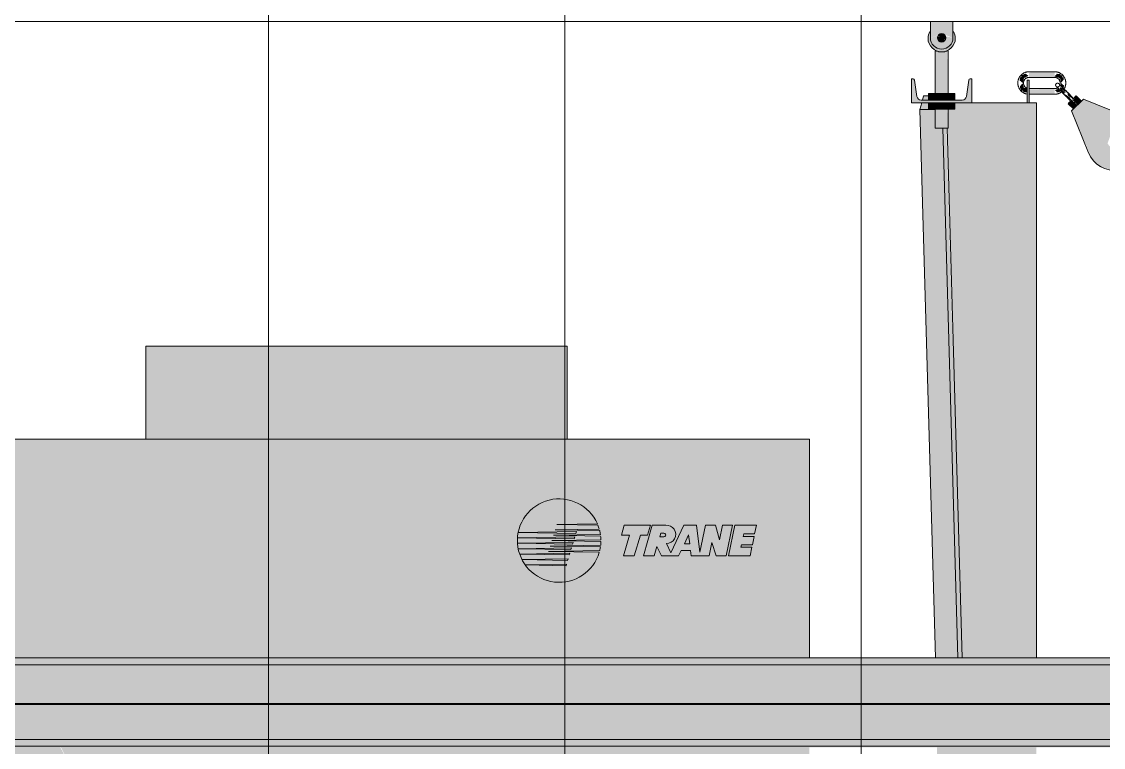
# Model space of a CAD drawing. Header units: inches. Extents: x 20426 to 92531, y -195 to 750.
# Drawn here: x 32772 to 32843.8, y 238.5 to 286.8 of the extents above; entities that cross this region are included whole.
import ezdxf

# ---------------------------------------------------------------- set-up
doc = ezdxf.new("R2010")
doc.units = ezdxf.units.IN
doc.header["$MEASUREMENT"] = 0
for name, color, linetype, lineweight in [('A-WALL-PATT', 111, 'Continuous', 13), ('G-IMPT', 8, 'Continuous', 9), ('M-EQPM', 50, 'Continuous', 9), ('Q-SPCQ', 91, 'Continuous', 9), ('S-BEAM', 12, 'Continuous', 9)]:
    doc.layers.add(name, color=color, linetype=linetype, lineweight=lineweight)

# ---------------------------------------------------------------- blocks, each defined once
blk = doc.blocks.new('Girt_Z - 8_D-V79-Elevation - North')
at = {"layer": 'S-BEAM'}
for points in [[(-22795.73, 244), (-22792.025, 244), (-22792.025, 244.482), (-25971.39, 244.482), (-25971.39, 244), (-22804.37, 244)], [(-24635.992, 241.633), (-24537.137, 241.633), (-24537.137, 243.744), (-23371.643, 243.744), (-23371.643, 241.633), (-23089.637, 241.633), (-23089.637, 243.744), (-22792.025, 243.744), (-22792.025, 244), (-25971.39, 244), (-25971.39, 241.633), (-25695.137, 241.633), (-25695.137, 243.744), (-24819.143, 243.744), (-24819.143, 241.633), (-24670.551, 241.633)]]:
    blk.add_hatch(color=256, dxfattribs=at).paths.add_polyline_path(points, flags=0)
h = blk.add_hatch(color=256, dxfattribs=at)
h.paths.add_polyline_path([(-24765.588, 241.445), (-24537.137, 241.47), (-24537.137, 241.633), (-24819.143, 241.599), (-24819.143, 241.445), (-24774.228, 241.445)], flags=0)
h.paths.add_polyline_path([(-25971.39, 241.445), (-25695.137, 241.47), (-25695.137, 241.633), (-25971.39, 241.633), (-25971.39, 241.47)], flags=0)
h.paths.add_polyline_path([(-23357.313, 241.445), (-23089.637, 241.477), (-23089.637, 241.633), (-23371.643, 241.633), (-23371.643, 241.445)], flags=0)
h = blk.add_hatch(color=256, dxfattribs=at)
h.paths.add_polyline_path([(-25971.39, 241.37), (-25695.137, 241.41), (-25695.137, 241.445), (-25971.39, 241.408)], flags=0)
h.paths.add_polyline_path([(-24819.143, 241.37), (-24537.137, 241.42), (-24537.137, 241.445), (-24819.143, 241.408), (-24819.143, 241.384)], flags=0)
h.paths.add_polyline_path([(-23089.637, 241.37), (-23089.637, 241.445), (-23371.643, 241.401), (-23371.643, 241.37), (-23115.4, 241.37)], flags=0)
h = blk.add_hatch(color=256, dxfattribs=at)
h.paths.add_polyline_path([(-24774.228, 239.051), (-24537.137, 239.051), (-24537.137, 241.37), (-24819.143, 241.37), (-24819.143, 239.051), (-24808.786, 239.051)], flags=0)
h.paths.add_polyline_path([(-25971.39, 239.051), (-25695.137, 239.051), (-25695.137, 241.37), (-25971.39, 241.37)], flags=0)
h.paths.add_polyline_path([(-23322.754, 239.051), (-23089.637, 239.051), (-23089.637, 241.37), (-23371.643, 241.37), (-23371.643, 239.051), (-23357.313, 239.051)], flags=0)
h = blk.add_hatch(color=256, dxfattribs=at)
h.paths.add_polyline_path([(-23089.637, 238.602), (-23089.637, 239.051), (-23371.643, 239.051), (-23371.643, 238.602), (-23115.4, 238.602)], flags=0)
h.paths.add_polyline_path([(-25971.39, 238.602), (-25695.137, 238.602), (-25695.137, 239.051), (-25971.39, 239.051)], flags=0)
h.paths.add_polyline_path([(-24537.137, 238.602), (-24537.137, 239.051), (-24819.143, 239.051), (-24819.143, 238.602), (-24566.874, 238.602)], flags=0)
h = blk.add_hatch(color=256, dxfattribs=at)
h.paths.add_polyline_path([(-24774.228, 238.518), (-24537.137, 238.518), (-24537.137, 238.602), (-24819.143, 238.589), (-24819.143, 238.518), (-24808.786, 238.518)], flags=0)
h.paths.add_polyline_path([(-25949.23, 238.518), (-25695.137, 238.518), (-25695.137, 238.602), (-25971.39, 238.602), (-25971.39, 238.518)], flags=0)
h.paths.add_polyline_path([(-23089.637, 238.518), (-23089.637, 238.602), (-23371.643, 238.602), (-23371.643, 238.518), (-23089.723, 238.518)], flags=0)
for p, q in [((-25971.39, 244.482), (-22792.025, 244.482)), ((-25971.39, 244), (-22792.025, 244)), ((-25971.39, 241.445), (-25695.137, 241.445)), ((-25971.39, 241.37), (-25695.137, 241.37)), ((-25971.39, 239.051), (-25695.137, 239.051)), ((-25971.39, 238.602), (-25695.137, 238.602))]:
    blk.add_line(p, q, dxfattribs=at)
blk = doc.blocks.new('Girt_Z - 8_D-V80-Elevation - North')
at = {"layer": 'S-BEAM'}
blk.add_line((-25971.39, 286.768), (-22792.025, 286.768), dxfattribs=at)
blk = doc.blocks.new('Trane - 20-75 Ton Packaged Ind Rooftop DX Cooling Only and Extended Casing TAG_SXHLF20_ 0210035350 - PL_AS_HF001102-e2b63efd-16e1-40f1-8521-6466c1d8891c_dwg_Trane-SXHLF20-V82-Elevation - North')
at = {"layer": 'G-IMPT'}
blk.add_hatch(color=256, dxfattribs=at).paths.add_polyline_path([(-25847.138, 259), (-25846.9, 259), (-25846.9, 265.2), (-25874.889, 265.2), (-25874.889, 259), (-25847.845, 259)], flags=0)
h = blk.add_hatch(color=256, dxfattribs=at)
h.paths.add_polyline_path([(-25880.112, 222.641), (-25874.383, 222.641), (-25882.654, 238.518), (-25890.946, 238.518), (-25890.894, 222.641), (-25880.709, 222.641)], flags=0)
h.paths.add_polyline_path([(-25845.554, 222.641), (-25830.802, 222.641), (-25830.802, 238.518), (-25880.54, 238.518), (-25872.269, 222.641), (-25862.833, 222.641)], flags=0)
h.paths.add_polyline_path([(-25830.802, 244.482), (-25830.802, 259), (-25890.946, 259), (-25890.946, 258.494), (-25883.647, 244.482), (-25845.554, 244.482)], flags=0)
h.paths.add_polyline_path([(-25885.761, 244.482), (-25890.946, 254.435), (-25890.946, 244.482)], flags=0)
for p, q in [((-25874.889, 265.2), (-25874.889, 259)), ((-25846.9, 265.2), (-25874.889, 265.2)), ((-25846.9, 259), (-25846.9, 265.2)), ((-25890.946, 259), (-25830.802, 259)), ((-25830.802, 244.482), (-25830.802, 259))]:
    blk.add_line(p, q, dxfattribs=at)
blk = doc.blocks.new('Trane - 20-75 Ton Packaged Ind Rooftop DX Cooling Only and Extended Casing TAG_SXHLF20_ 0210035350 - PL_AS_HF001102-e2b63efd-16e1-40f1-8521-6466c1d8891c_dwg_TRANEBIMLOGO-700802-Elevation - North')
at = {"layer": 'G-IMPT', "flags": 128}
for points in [[(-25844.739, 252.933), (-25847.707, 252.985), (-25844.766, 253.036)], [(-25844.854, 253.292), (-25847.597, 253.345), (-25844.894, 253.387)], [(-25840.352, 253.285), (-25841.252, 253.285), (-25841.834, 251.245), (-25841.114, 251.245), (-25840.932, 251.883), (-25840.634, 251.245), (-25839.494, 251.245), (-25839.325, 251.605), (-25838.7, 251.605), (-25838.654, 251.245), (-25837.472, 251.245), (-25837.287, 252.145)], [(-25836.77, 252.325), (-25837.052, 253.285), (-25837.712, 253.285), (-25838.085, 251.491), (-25838.312, 253.285), (-25839.152, 253.285), (-25840.013, 251.456), (-25840.301, 252.074)], [(-25837.287, 252.145), (-25836.992, 251.245), (-25836.332, 251.245), (-25835.912, 253.285), (-25836.572, 253.285), (-25836.77, 252.325)], [(-25844.657, 252.208), (-25847.927, 252.265), (-25844.657, 252.322)], [(-25844.674, 252.57), (-25847.817, 252.625), (-25844.688, 252.68)], [(-25840.472, 252.517), (-25840.751, 252.517), (-25840.683, 252.757), (-25840.472, 252.757)], [(-25844.768, 251.486), (-25848.147, 251.545), (-25844.737, 251.604)], [(-25844.689, 251.846), (-25848.037, 251.905), (-25844.673, 251.964)]]:
    blk.add_lwpolyline(points, dxfattribs=at)
for points in [[(-25841.361, 253.285), (-25843.101, 253.285), (-25843.297, 252.625), (-25842.757, 252.625), (-25843.167, 251.245), (-25842.447, 251.245), (-25842.037, 252.625), (-25841.557, 252.625)], [(-25835.166, 252.709), (-25834.446, 252.709), (-25834.328, 253.285), (-25835.768, 253.285), (-25836.188, 251.245), (-25834.748, 251.245), (-25834.629, 251.821), (-25835.349, 251.821), (-25835.315, 251.989), (-25834.595, 251.989), (-25834.481, 252.541), (-25835.201, 252.541)], [(-25846.433, 252.379), (-25850.182, 252.445), (-25846.392, 252.511)], [(-25846.323, 252.738), (-25850.135, 252.805), (-25846.282, 252.872)], [(-25839.11, 252.061), (-25838.832, 252.652), (-25838.757, 252.061)], [(-25846.542, 252.021), (-25850.182, 252.085), (-25846.503, 252.149)], [(-25846.651, 251.664), (-25850.135, 251.725), (-25846.614, 251.786)], [(-25846.76, 251.308), (-25850.038, 251.365), (-25846.725, 251.423)], [(-25846.869, 250.952), (-25849.885, 251.005), (-25846.837, 251.058)], [(-25846.977, 250.598), (-25849.666, 250.645), (-25846.948, 250.692)]]:
    blk.add_lwpolyline(points, close=True, dxfattribs=at)
at = {"layer": 'G-IMPT'}
for centre, radius, start, end in [((-25847.432, 252.265), 2.775, 23.8503, 343.69736), ((-25847.432, 252.265), 2.775, 16.13817, 21.72724), ((-25840.295, 252.681), 0.607, 269.49087, 95.33764), ((-25847.432, 252.265), 2.775, 8.59284, 13.93311), ((-25847.432, 252.265), 2.775, 1.17836, 6.31296), ((-25840.471, 252.637), 0.12, 269.71442, 90.28648), ((-25847.432, 252.265), 2.775, 346.23104, 351.32722), ((-25847.432, 252.265), 2.775, 353.76705, 358.82163)]:
    blk.add_arc(centre, radius, start, end, dxfattribs=at)
blk = doc.blocks.new('Trane - 20-75 Ton Packaged Ind Rooftop DX Cooling Only and Extended Casing TAG_SXHLF20_ 0210035350 - PL_AS_HF001102-e2b63efd-16e1-40f1-8521-6466c1d8891c_dwg-V83-Elevation - North')
for name in ['Trane - 20-75 Ton Packaged Ind Rooftop DX Cooling Only and Extended Casing TAG_SXHLF20_ 0210035350 - PL_AS_HF001102-e2b63efd-16e1-40f1-8521-6466c1d8891c_dwg_Trane-SXHLF20-V82-Elevation - North', 'Trane - 20-75 Ton Packaged Ind Rooftop DX Cooling Only and Extended Casing TAG_SXHLF20_ 0210035350 - PL_AS_HF001102-e2b63efd-16e1-40f1-8521-6466c1d8891c_dwg_TRANEBIMLOGO-700802-Elevation - North']:
    blk.add_blockref(name, (0, 0))
blk = doc.blocks.new('Trane - 20-75 Ton Packaged Ind Rooftop DX Cooling Only and Extended Casing TAG_SXHLF20_ 0210035350 - SXHLF20-V84-Elevation - North')
blk.add_blockref('Trane - 20-75 Ton Packaged Ind Rooftop DX Cooling Only and Extended Casing TAG_SXHLF20_ 0210035350 - PL_AS_HF001102-e2b63efd-16e1-40f1-8521-6466c1d8891c_dwg-V83-Elevation - North', (0, 0))
blk = doc.blocks.new('Basketball_Backstop-Performance_Sports_Systems-3103-Ceiling_Hung - 27_-0_ to 27_-11 7_8_-V92-Elevation - North')
at = {"layer": 'Q-SPCQ'}
h = blk.add_hatch(color=256, dxfattribs=at)
h.paths.add_polyline_path([(-25828.938, 135.402), (-25828.531, 135.635), (-25828.843, 135.723), (-25829.029, 135.849), (-25829.202, 136.051), (-25829.21, 136.062), (-25829.318, 136.427), (-25829.302, 136.695), (-25829.291, 136.744), (-25829.21, 136.939), (-25829.055, 137.131), (-25828.855, 137.272), (-25828.585, 137.358), (-25828.161, 137.375), (-25827.851, 137.375), (-25830.31, 142.018), (-25832.384, 142.018), (-25828.968, 135.46)], flags=0)
h.paths.add_polyline_path([(-25828.453, 136.25), (-25828.274, 136.326), (-25828.328, 136.346), (-25828.444, 136.256)], flags=0)
h.paths.add_polyline_path([(-25828.211, 136.565), (-25828.338, 136.721), (-25828.328, 136.654), (-25828.214, 136.567)], flags=0)
h.paths.add_polyline_path([(-25833.421, 147.982), (-25833.377, 147.982), (-25855.441, 190.268), (-25857.519, 190.268), (-25835.455, 147.982), (-25833.519, 147.982)], flags=0)
h.paths.add_polyline_path([(-25858.512, 196.232), (-25880.576, 238.518), (-25882.654, 238.518), (-25860.59, 196.232), (-25858.526, 196.232)], flags=0)
h.paths.add_polyline_path([(-25883.908, 244.482), (-25883.647, 244.482), (-25905.71, 286.768), (-25906.34, 286.768), (-25906.413, 286.681), (-25906.772, 286.474), (-25906.942, 286.447), (-25907.214, 286.464), (-25907.345, 286.51), (-25907.591, 286.661), (-25907.773, 286.738), (-25885.695, 244.482), (-25883.956, 244.482)], flags=0)
for points in [[(-25822.015, 284.75), (-25821.64, 284.839), (-25821.562, 284.871), (-25821.36, 285.035), (-25821.23, 285.203), (-25821.114, 285.615), (-25821.113, 285.687), (-25821.168, 285.959), (-25821.265, 286.089), (-25821.302, 285.465), (-25821.485, 285.157), (-25821.829, 284.962), (-25822.209, 284.963), (-25822.546, 285.157), (-25822.74, 285.493), (-25822.765, 286.101), (-25822.8, 286.109), (-25822.891, 285.891), (-25822.921, 285.656), (-25822.874, 285.382), (-25822.671, 285.035), (-25822.656, 285.015), (-25822.39, 284.839), (-25822.088, 284.76)], [(-25821.951, 285.446), (-25821.765, 285.687), (-25821.838, 285.864), (-25821.951, 285.929), (-25822.08, 285.929), (-25822.265, 285.687), (-25822.192, 285.511)], [(-25814.515, 283.069), (-25814.515, 283.431), (-25816.203, 283.383), (-25816.203, 283.069)], [(-25823.954, 281.375), (-25820.015, 281.375), (-25820.015, 282.955), (-25820.207, 282.879), (-25820.422, 281.671), (-25820.583, 281.563), (-25820.649, 281.555), (-25823.509, 281.586), (-25823.641, 281.729), (-25823.658, 281.793), (-25823.824, 282.879), (-25824.015, 282.955), (-25824.015, 281.375)], [(-25816.203, 281.375), (-25816.203, 282.875), (-25816.328, 282.875), (-25816.328, 281.375)], [(-25822.881, 281.555), (-25822.448, 281.555), (-25822.448, 281.992), (-25822.881, 281.992)], [(-25822.448, 281.555), (-25821.582, 281.555), (-25821.582, 281.992), (-25822.448, 281.992)], [(-25821.582, 281.555), (-25821.149, 281.555), (-25821.149, 281.992), (-25821.582, 281.992)], [(-25814.515, 281.944), (-25814.515, 282.306), (-25816.203, 282.258), (-25816.203, 281.944), (-25815.315, 281.944)], [(-25813.467, 281.541), (-25813.422, 281.571), (-25813.422, 281.618), (-25813.471, 281.664), (-25813.521, 281.756), (-25813.741, 281.894), (-25813.871, 281.935), (-25813.473, 281.549)], [(-25813.31, 281.544), (-25813.241, 281.623), (-25813.548, 281.936), (-25813.659, 281.976), (-25813.642, 281.925), (-25813.62, 281.855), (-25813.346, 281.657), (-25813.314, 281.623)], [(-25812.99, 281.225), (-25812.76, 281.507), (-25813.114, 281.808), (-25813.241, 281.623), (-25813.224, 281.596), (-25813.31, 281.544), (-25813.222, 281.457)], [(-25822.881, 280.937), (-25822.448, 280.937), (-25822.448, 281.375), (-25822.881, 281.375)], [(-25822.448, 280.937), (-25821.582, 280.937), (-25821.582, 281.375), (-25822.448, 281.375)], [(-25821.582, 280.937), (-25821.149, 280.937), (-25821.149, 281.375), (-25821.582, 281.375)], [(-25813.246, 280.969), (-25812.99, 281.225), (-25813.373, 281.549), (-25813.573, 281.296), (-25813.315, 281.037)]]:
    blk.add_hatch(color=256, dxfattribs=at).paths.add_polyline_path(points, flags=0)
h = blk.add_hatch(color=256, dxfattribs=at)
h.paths.add_polyline_path([(-25822.015, 284.937), (-25821.64, 285.038), (-25821.366, 285.312), (-25821.265, 285.687), (-25821.765, 285.813), (-25821.744, 285.615), (-25821.875, 285.444), (-25822.088, 285.416), (-25822.259, 285.547), (-25822.287, 285.76), (-25822.265, 285.868), (-25822.765, 285.687), (-25822.665, 285.312), (-25822.382, 285.035), (-25822.209, 284.963)], flags=0)
h.paths.add_polyline_path([(-25821.265, 285.687), (-25821.265, 286.768), (-25822.765, 286.768), (-25822.765, 285.687), (-25821.942, 285.959), (-25821.582, 285.814)], flags=0)
h = blk.add_hatch(color=256, dxfattribs=at)
h.paths.add_polyline_path([(-25822.015, 285.406), (-25821.816, 285.489), (-25821.734, 285.687), (-25821.765, 285.868), (-25822.088, 285.959), (-25822.259, 285.828), (-25822.287, 285.615), (-25822.156, 285.444), (-25822.02, 285.407)], flags=0)
h.paths.add_polyline_path([(-25821.951, 285.446), (-25822.224, 285.567), (-25822.259, 285.736), (-25822.2, 285.809), (-25822.007, 285.929), (-25821.875, 285.885), (-25821.816, 285.811), (-25821.774, 285.623), (-25821.942, 285.454)], flags=0)
h = blk.add_hatch(color=256, dxfattribs=at)
h.paths.add_polyline_path([(-25822.448, 279.687), (-25822.015, 279.687), (-25822.015, 280.937), (-25822.451, 280.937), (-25822.453, 279.687)], flags=0)
h.paths.add_polyline_path([(-25822.418, 281.992), (-25822.015, 281.992), (-25822.015, 284.75), (-25822.393, 284.833), (-25822.446, 284.859), (-25822.441, 281.992)], flags=0)
h = blk.add_hatch(color=256, dxfattribs=at)
h.paths.add_polyline_path([(-25821.593, 279.687), (-25821.578, 279.687), (-25821.637, 280.937), (-25822.015, 280.937), (-25822.015, 279.687), (-25821.636, 279.687)], flags=0)
h.paths.add_polyline_path([(-25821.589, 281.992), (-25821.581, 281.992), (-25821.637, 284.833), (-25821.886, 284.761), (-25822.015, 284.75), (-25822.015, 281.992), (-25821.613, 281.992)], flags=0)
h = blk.add_hatch(color=256, dxfattribs=at)
h.paths.add_polyline_path([(-25816.57, 282.945), (-25816.527, 282.811), (-25816.494, 282.951)], flags=0)
h.paths.add_polyline_path([(-25816.494, 283.063), (-25816.468, 282.953), (-25816.326, 283.019), (-25816.468, 283.056)], flags=0)
h.paths.add_polyline_path([(-25816.633, 282.687), (-25816.57, 282.945), (-25816.494, 283.063), (-25816.236, 283.156), (-25816.44, 283.306), (-25816.58, 283.281), (-25816.57, 283.216), (-25816.733, 283.218), (-25816.717, 283.097), (-25816.796, 283.065), (-25816.833, 282.859), (-25816.636, 282.691)], flags=0)
h = blk.add_hatch(color=256, dxfattribs=at)
h.paths.add_polyline_path([(-25814.258, 283.055), (-25814.392, 283.011), (-25814.252, 282.978)], flags=0)
h.paths.add_polyline_path([(-25814.14, 282.978), (-25814.25, 282.953), (-25814.184, 282.811), (-25814.146, 282.953)], flags=0)
h.paths.add_polyline_path([(-25814.085, 282.687), (-25813.897, 282.924), (-25813.922, 283.065), (-25813.987, 283.055), (-25813.985, 283.218), (-25814.104, 283.197), (-25814.138, 283.281), (-25814.36, 283.299), (-25814.515, 283.117), (-25814.258, 283.055), (-25814.14, 282.978), (-25814.086, 282.691)], flags=0)
h = blk.add_hatch(color=256, dxfattribs=at)
h.paths.add_polyline_path([(-25816.46, 282.32), (-25816.328, 282.364), (-25816.466, 282.397)], flags=0)
h.paths.add_polyline_path([(-25816.578, 282.397), (-25816.468, 282.422), (-25816.534, 282.564), (-25816.572, 282.422)], flags=0)
h.paths.add_polyline_path([(-25816.374, 282.057), (-25816.328, 282.173), (-25816.328, 282.282), (-25816.578, 282.397), (-25816.633, 282.687), (-25816.821, 282.451), (-25816.796, 282.31), (-25816.731, 282.32), (-25816.733, 282.157), (-25816.614, 282.178), (-25816.58, 282.094), (-25816.44, 282.069)], flags=0)
h = blk.add_hatch(color=256, dxfattribs=at)
h.paths.add_polyline_path([(-25814.096, 282.154), (-25814.093, 282.371), (-25814.164, 282.331), (-25814.098, 282.159)], flags=0)
h.paths.add_polyline_path([(-25814.344, 282.057), (-25814.156, 282.104), (-25814.149, 282.159), (-25814.149, 282.208), (-25814.25, 282.307), (-25814.482, 282.219), (-25814.36, 282.076)], flags=0)
h.paths.add_polyline_path([(-25814.25, 282.422), (-25814.163, 282.485), (-25814.22, 282.494), (-25814.243, 282.44)], flags=0)
h.paths.add_polyline_path([(-25814.258, 282.321), (-25814.349, 282.381), (-25814.349, 282.345)], flags=0)
h.paths.add_polyline_path([(-25813.918, 282.329), (-25813.885, 282.516), (-25814.085, 282.687), (-25814.076, 282.485), (-25813.92, 282.331)], flags=0)
h = blk.add_hatch(color=256, dxfattribs=at)
h.paths.add_polyline_path([(-25813.871, 281.935), (-25813.871, 282.038), (-25813.786, 282.02), (-25814.149, 282.384), (-25814.023, 282.092), (-25813.986, 282.063)], flags=0)
h.paths.add_polyline_path([(-25814.25, 282.311), (-25814.262, 282.496), (-25814.347, 282.44)], flags=0)
h.paths.add_polyline_path([(-25814.096, 282.154), (-25814.225, 282.384), (-25814.25, 282.311), (-25814.149, 282.208)], flags=0)
h = blk.add_hatch(color=256, dxfattribs=at)
h.paths.add_polyline_path([(-25813.763, 282.043), (-25813.83, 282.147), (-25813.7, 282.106), (-25813.92, 282.331), (-25814.149, 282.384), (-25813.786, 282.056)], flags=0)
h.paths.add_polyline_path([(-25814.076, 282.485), (-25814.209, 282.584), (-25814.205, 282.493)], flags=0)
h.paths.add_polyline_path([(-25813.92, 282.331), (-25814.076, 282.485), (-25814.149, 282.419), (-25814.023, 282.371)], flags=0)
h = blk.add_hatch(color=256, dxfattribs=at)
h.paths.add_polyline_path([(-25823.381, 280.918), (-25822.881, 280.937), (-25822.881, 281.375), (-25823.34, 281.375), (-25823.467, 280.918)], flags=0)
h.paths.add_polyline_path([(-25823.29, 281.555), (-25822.881, 281.555), (-25822.881, 281.832), (-25823.212, 281.832)], flags=0)
h = blk.add_hatch(color=256, dxfattribs=at)
h.paths.add_polyline_path([(-25819.873, 116), (-25819.015, 116), (-25819.035, 119.759), (-25822.328, 119.75), (-25822.328, 116), (-25820.671, 116)], flags=0)
h.paths.add_polyline_path([(-25821.486, 120.222), (-25820.651, 120.245), (-25819.015, 120.25), (-25819.015, 128.75), (-25822.328, 128.75), (-25822.319, 128.312), (-25821.207, 128.312), (-25821.207, 128.125), (-25822.328, 128.125), (-25822.325, 120.241), (-25821.506, 120.223)], flags=0)
h.paths.add_polyline_path([(-25819.873, 129.25), (-25819.015, 129.25), (-25819.015, 135.446), (-25822.328, 135.438), (-25822.318, 129.875), (-25821.207, 129.875), (-25821.207, 129.687), (-25822.328, 129.687), (-25822.319, 129.25), (-25820.607, 129.25)], flags=0)
h.paths.add_polyline_path([(-25821.486, 135.91), (-25820.575, 135.932), (-25819.015, 135.937), (-25819.015, 142.018), (-25822.328, 142.018), (-25822.314, 135.928), (-25821.506, 135.911)], flags=0)
h.paths.add_polyline_path([(-25819.634, 147.982), (-25819.015, 147.982), (-25819.015, 152.543), (-25819.801, 152.543), (-25820.11, 161.759), (-25821.886, 161.75), (-25822.328, 161.75), (-25822.306, 147.982), (-25819.873, 147.982)], flags=0)
h.paths.add_polyline_path([(-25821.486, 162.222), (-25820.448, 162.244), (-25820.078, 162.248), (-25820.878, 190.268), (-25822.328, 190.268), (-25822.296, 162.241), (-25821.506, 162.223)], flags=0)
h.paths.add_polyline_path([(-25819.015, 187.186), (-25819.015, 190.268), (-25819.103, 190.268), (-25819.065, 188.927)], flags=0)
h.paths.add_polyline_path([(-25822.054, 196.232), (-25821.049, 196.232), (-25821.884, 224.125), (-25822.328, 224.125), (-25822.273, 196.232), (-25822.215, 196.232)], flags=0)
h.paths.add_polyline_path([(-25819.015, 196.232), (-25819.015, 224.75), (-25820.088, 224.75), (-25819.274, 196.232)], flags=0)
h.paths.add_polyline_path([(-25821.998, 224.312), (-25821.851, 224.312), (-25821.884, 224.75), (-25822.328, 224.75), (-25822.328, 224.312), (-25822.215, 224.312)], flags=0)
h.paths.add_polyline_path([(-25821.877, 225.25), (-25821.89, 225.687), (-25822.328, 225.687), (-25822.328, 225.25), (-25821.884, 225.25)], flags=0)
h.paths.add_polyline_path([(-25819.582, 225.25), (-25819.015, 225.25), (-25819.015, 238.518), (-25820.481, 238.518), (-25820.102, 225.25), (-25819.634, 225.25)], flags=0)
h.paths.add_polyline_path([(-25822.215, 225.875), (-25821.895, 225.875), (-25822.256, 238.518), (-25822.328, 238.518), (-25822.328, 225.875), (-25822.253, 225.875)], flags=0)
h.paths.add_polyline_path([(-25819.681, 244.482), (-25819.015, 244.482), (-25819.015, 281.375), (-25821.149, 281.375), (-25821.149, 280.937), (-25821.579, 280.918), (-25821.636, 279.687), (-25821.657, 279.687), (-25820.652, 244.482), (-25819.873, 244.482)], flags=0)
h = blk.add_hatch(color=256, dxfattribs=at)
h.paths.add_polyline_path([(-25818.158, 116), (-25815.703, 116), (-25815.703, 119.125), (-25816.823, 119.125), (-25816.823, 119.312), (-25815.703, 119.312), (-25815.703, 119.75), (-25819.015, 119.75), (-25819.015, 116)], flags=0)
h.paths.add_polyline_path([(-25816.659, 120.25), (-25815.703, 120.25), (-25815.703, 120.687), (-25816.823, 120.687), (-25816.823, 120.875), (-25815.703, 120.875), (-25815.703, 128.759), (-25818.158, 128.768), (-25819.015, 128.75), (-25818.993, 120.25), (-25816.673, 120.25)], flags=0)
h.paths.add_polyline_path([(-25816.545, 129.222), (-25815.703, 129.241), (-25815.703, 134.812), (-25816.823, 134.812), (-25816.823, 135), (-25815.703, 135), (-25815.703, 135.437), (-25819.015, 135.437), (-25819.015, 129.241), (-25816.631, 129.228)], flags=0)
h.paths.add_polyline_path([(-25816.744, 135.937), (-25815.703, 135.937), (-25815.703, 136.375), (-25816.823, 136.375), (-25816.823, 136.562), (-25815.703, 136.562), (-25815.703, 142.018), (-25819.015, 142.018), (-25819.015, 135.937), (-25816.823, 135.937)], flags=0)
h.paths.add_polyline_path([(-25819.015, 147.982), (-25815.703, 147.982), (-25815.703, 161.125), (-25816.823, 161.125), (-25816.823, 161.312), (-25815.703, 161.312), (-25815.703, 161.75), (-25818.289, 161.75), (-25818.282, 160.798), (-25818.307, 152.543), (-25819.015, 152.543), (-25819.015, 151.422)], flags=0)
h.paths.add_polyline_path([(-25818.282, 162.25), (-25815.703, 162.25), (-25815.703, 162.687), (-25816.823, 162.687), (-25816.823, 162.875), (-25815.703, 162.875), (-25815.703, 190.268), (-25819.015, 190.268), (-25819.015, 187.186), (-25818.303, 162.25)], flags=0)
h.paths.add_polyline_path([(-25818.282, 196.232), (-25815.703, 196.232), (-25815.741, 224.758), (-25818.158, 224.768), (-25819.015, 224.75), (-25819.015, 196.232), (-25818.307, 196.232)], flags=0)
h.paths.add_polyline_path([(-25816.545, 225.222), (-25815.703, 225.241), (-25815.732, 238.518), (-25819.015, 238.518), (-25819.015, 225.241), (-25816.673, 225.231)], flags=0)
h.paths.add_polyline_path([(-25816.264, 244.482), (-25815.703, 244.482), (-25815.703, 281.375), (-25819.015, 281.375), (-25819.015, 244.482), (-25816.673, 244.482)], flags=0)
h = blk.add_hatch(color=256, dxfattribs=at)
h.paths.add_polyline_path([(-25810.427, 276.877), (-25809.973, 276.955), (-25809.552, 277.141), (-25809.189, 277.424), (-25808.811, 278.002), (-25808.72, 278.208), (-25808.659, 278.881), (-25808.715, 279.232), (-25808.823, 279.557), (-25809.071, 279.945), (-25809.558, 280.346), (-25809.807, 280.486), (-25812.592, 281.623), (-25813.388, 280.827), (-25812.026, 277.64), (-25811.71, 277.305), (-25811.322, 277.058), (-25810.886, 276.912)], flags=0)
h.paths.add_polyline_path([(-25810.646, 278.262), (-25810.994, 278.654), (-25810.833, 279.118), (-25810.338, 279.192), (-25810.032, 278.863), (-25810.221, 278.376), (-25810.64, 278.264)], flags=0)
h = blk.add_hatch(color=256, dxfattribs=at)
h.paths.add_polyline_path([(-25819.634, 152.543), (-25818.307, 152.543), (-25819.384, 190.268), (-25820.878, 190.268), (-25819.801, 152.543)], flags=0)
h.paths.add_polyline_path([(-25821.049, 196.232), (-25819.555, 196.232), (-25820.762, 238.518), (-25822.256, 238.518), (-25821.108, 198.304)], flags=0)
h.paths.add_polyline_path([(-25822.427, 244.482), (-25820.933, 244.482), (-25821.938, 279.687), (-25822.453, 279.687), (-25822.453, 280.918), (-25823.467, 280.918), (-25822.447, 245.185)], flags=0)
h = blk.add_hatch(color=256, dxfattribs=at)
h.paths.add_polyline_path([(-25818.307, 152.543), (-25818.282, 152.633), (-25818.34, 161.935), (-25818.395, 165.487), (-25819.103, 190.268), (-25819.384, 190.268), (-25818.409, 156.11)], flags=0)
h.paths.add_polyline_path([(-25819.555, 196.232), (-25819.274, 196.232), (-25820.481, 238.518), (-25820.762, 238.518), (-25819.614, 198.304)], flags=0)
h.paths.add_polyline_path([(-25820.652, 244.482), (-25821.706, 279.687), (-25821.938, 279.687), (-25820.933, 244.482)], flags=0)
for p, q in [((-25822.765, 286.768), (-25822.765, 285.687)), ((-25821.265, 285.687), (-25821.265, 286.768)), ((-25822.453, 284.862), (-25822.453, 281.992)), ((-25822.453, 284.862), (-25822.453, 281.992)), ((-25821.578, 281.992), (-25821.578, 284.862)), ((-25821.578, 281.992), (-25821.578, 284.862)), ((-25814.515, 283.437), (-25816.203, 283.437)), ((-25823.913, 282.955), (-25824.015, 282.955)), ((-25824.015, 282.955), (-25824.015, 281.375)), ((-25823.658, 281.793), (-25823.824, 282.879)), ((-25820.207, 282.879), (-25820.372, 281.793)), ((-25820.015, 282.955), (-25820.118, 282.955)), ((-25820.015, 281.375), (-25820.015, 282.955)), ((-25816.328, 281.375), (-25816.328, 282.875)), ((-25816.203, 282.875), (-25816.328, 282.875)), ((-25816.203, 283.062), (-25814.515, 283.062)), ((-25816.203, 282.875), (-25816.203, 281.375)), ((-25823.212, 281.832), (-25823.291, 281.55)), ((-25822.881, 281.832), (-25823.212, 281.832)), ((-25822.881, 281.992), (-25822.448, 281.992)), ((-25822.881, 281.992), (-25822.881, 281.555)), ((-25822.448, 281.992), (-25821.582, 281.992)), ((-25822.448, 281.992), (-25822.448, 281.555)), ((-25821.582, 281.992), (-25821.149, 281.992)), ((-25821.582, 281.992), (-25821.582, 281.555)), ((-25821.149, 281.555), (-25821.149, 281.992)), ((-25814.515, 282.312), (-25816.203, 282.312)), ((-25816.203, 281.937), (-25814.515, 281.937)), ((-25813.211, 281.711), (-25813.088, 281.835)), ((-25812.725, 281.49), (-25813.078, 281.844)), ((-25824.015, 281.375), (-25820.015, 281.375)), ((-25823.34, 281.375), (-25823.467, 280.918)), ((-25820.649, 281.555), (-25823.381, 281.555)), ((-25822.881, 281.375), (-25822.881, 280.937)), ((-25822.448, 281.375), (-25822.448, 280.937)), ((-25821.582, 281.375), (-25821.582, 280.937)), ((-25821.149, 280.937), (-25821.149, 281.375)), ((-25820.021, 281.375), (-25819.015, 281.375)), ((-25819.015, 281.375), (-25815.703, 281.375)), ((-25815.703, 244.482), (-25815.703, 281.375)), ((-25813.609, 281.313), (-25813.255, 280.96)), ((-25813.6, 281.322), (-25813.344, 281.578)), ((-25812.592, 281.623), (-25813.388, 280.827)), ((-25809.807, 280.486), (-25812.592, 281.623)), ((-25823.467, 280.918), (-25822.44, 280.918)), ((-25823.467, 280.918), (-25822.427, 244.482)), ((-25822.448, 280.937), (-25822.881, 280.937)), ((-25822.453, 280.937), (-25822.453, 279.687)), ((-25821.582, 280.937), (-25822.448, 280.937)), ((-25821.149, 280.937), (-25821.582, 280.937)), ((-25821.578, 279.687), (-25821.578, 280.937)), ((-25813.388, 280.827), (-25812.251, 278.042)), ((-25822.015, 279.687), (-25822.453, 279.687)), ((-25821.578, 279.687), (-25822.015, 279.687)), ((-25821.938, 279.687), (-25820.933, 244.482)), ((-25821.657, 279.687), (-25820.652, 244.482))]:
    blk.add_line(p, q, dxfattribs=at)
at = {"layer": 'Q-SPCQ', "flags": 128}
for points in [[(-25816.203, 283.437), (-25816.233, 283.437), (-25816.263, 283.435), (-25816.293, 283.432), (-25816.322, 283.428), (-25816.352, 283.423), (-25816.381, 283.416), (-25816.41, 283.408), (-25816.439, 283.399), (-25816.467, 283.389), (-25816.495, 283.378), (-25816.522, 283.366), (-25816.549, 283.353), (-25816.575, 283.338), (-25816.601, 283.323), (-25816.626, 283.307), (-25816.651, 283.289), (-25816.674, 283.271), (-25816.697, 283.251), (-25816.719, 283.231), (-25816.741, 283.21), (-25816.761, 283.188), (-25816.781, 283.165), (-25816.799, 283.142), (-25816.817, 283.118), (-25816.834, 283.093), (-25816.85, 283.067), (-25816.864, 283.041), (-25816.878, 283.014), (-25816.89, 282.987), (-25816.902, 282.959), (-25816.912, 282.931), (-25816.921, 282.903), (-25816.929, 282.874), (-25816.936, 282.844), (-25816.942, 282.815), (-25816.946, 282.785), (-25816.95, 282.756), (-25816.952, 282.726), (-25816.953, 282.696), (-25816.953, 282.687)], [(-25813.765, 282.687), (-25813.766, 282.717), (-25813.768, 282.747), (-25813.771, 282.777), (-25813.775, 282.807), (-25813.78, 282.837), (-25813.787, 282.866), (-25813.794, 282.895), (-25813.803, 282.923), (-25813.813, 282.952), (-25813.824, 282.98), (-25813.837, 283.007), (-25813.85, 283.034), (-25813.864, 283.06), (-25813.88, 283.086), (-25813.896, 283.111), (-25813.914, 283.135), (-25813.932, 283.159), (-25813.951, 283.182), (-25813.972, 283.204), (-25813.993, 283.226), (-25814.015, 283.246), (-25814.037, 283.266), (-25814.061, 283.284), (-25814.085, 283.302), (-25814.11, 283.319), (-25814.136, 283.334), (-25814.162, 283.349), (-25814.188, 283.363), (-25814.216, 283.375), (-25814.243, 283.387), (-25814.272, 283.397), (-25814.3, 283.406), (-25814.329, 283.414), (-25814.358, 283.421), (-25814.388, 283.427), (-25814.417, 283.431), (-25814.447, 283.434), (-25814.477, 283.437), (-25814.507, 283.437), (-25814.515, 283.437)], [(-25816.953, 282.687), (-25816.952, 282.658), (-25816.95, 282.628), (-25816.947, 282.598), (-25816.943, 282.568), (-25816.938, 282.538), (-25816.931, 282.509), (-25816.924, 282.48), (-25816.915, 282.452), (-25816.905, 282.423), (-25816.894, 282.395), (-25816.881, 282.368), (-25816.868, 282.341), (-25816.854, 282.315), (-25816.838, 282.289), (-25816.822, 282.264), (-25816.804, 282.24), (-25816.786, 282.216), (-25816.767, 282.193), (-25816.746, 282.171), (-25816.725, 282.149), (-25816.703, 282.129), (-25816.681, 282.109), (-25816.657, 282.091), (-25816.633, 282.073), (-25816.608, 282.056), (-25816.582, 282.041), (-25816.556, 282.026), (-25816.529, 282.012), (-25816.502, 282), (-25816.474, 281.988), (-25816.446, 281.978), (-25816.418, 281.969), (-25816.389, 281.961), (-25816.36, 281.954), (-25816.33, 281.948)], [(-25816.578, 282.687), (-25816.577, 282.702), (-25816.577, 282.717), (-25816.575, 282.732), (-25816.573, 282.747), (-25816.57, 282.762), (-25816.567, 282.777), (-25816.563, 282.791), (-25816.559, 282.805), (-25816.554, 282.82), (-25816.548, 282.834), (-25816.542, 282.847), (-25816.535, 282.861), (-25816.528, 282.874), (-25816.52, 282.887), (-25816.512, 282.899), (-25816.504, 282.911), (-25816.494, 282.923), (-25816.485, 282.935), (-25816.475, 282.946), (-25816.464, 282.957), (-25816.453, 282.967), (-25816.442, 282.977), (-25816.43, 282.986), (-25816.418, 282.995), (-25816.405, 283.003), (-25816.393, 283.011), (-25816.379, 283.018), (-25816.366, 283.025), (-25816.352, 283.031), (-25816.339, 283.037), (-25816.325, 283.042), (-25816.31, 283.047), (-25816.296, 283.051), (-25816.281, 283.054), (-25816.266, 283.057), (-25816.252, 283.059), (-25816.237, 283.061), (-25816.222, 283.062), (-25816.207, 283.062), (-25816.203, 283.062)], [(-25816.335, 282.337), (-25816.349, 282.342), (-25816.362, 282.348), (-25816.376, 282.355), (-25816.389, 282.362), (-25816.402, 282.37), (-25816.414, 282.378), (-25816.427, 282.387), (-25816.439, 282.396), (-25816.45, 282.406), (-25816.461, 282.416), (-25816.472, 282.426), (-25816.482, 282.437), (-25816.492, 282.449), (-25816.501, 282.46), (-25816.51, 282.472), (-25816.518, 282.485), (-25816.526, 282.498), (-25816.533, 282.511), (-25816.54, 282.524), (-25816.547, 282.538), (-25816.552, 282.552), (-25816.557, 282.566), (-25816.562, 282.58), (-25816.566, 282.594), (-25816.569, 282.609), (-25816.572, 282.624), (-25816.575, 282.639), (-25816.576, 282.653), (-25816.577, 282.668), (-25816.578, 282.683), (-25816.578, 282.687)], [(-25814.515, 283.062), (-25814.5, 283.062), (-25814.485, 283.061), (-25814.47, 283.06), (-25814.455, 283.058), (-25814.441, 283.055), (-25814.426, 283.052), (-25814.412, 283.048), (-25814.397, 283.043), (-25814.383, 283.038), (-25814.369, 283.033), (-25814.355, 283.027), (-25814.342, 283.02), (-25814.329, 283.013), (-25814.316, 283.005), (-25814.303, 282.997), (-25814.291, 282.988), (-25814.279, 282.979), (-25814.268, 282.969), (-25814.257, 282.959), (-25814.246, 282.949), (-25814.236, 282.938), (-25814.226, 282.926), (-25814.217, 282.915), (-25814.208, 282.903), (-25814.2, 282.89), (-25814.192, 282.877), (-25814.184, 282.864), (-25814.178, 282.851), (-25814.171, 282.837), (-25814.166, 282.823), (-25814.161, 282.809), (-25814.156, 282.795), (-25814.152, 282.781), (-25814.149, 282.766), (-25814.146, 282.751), (-25814.143, 282.736), (-25814.142, 282.722), (-25814.141, 282.707), (-25814.14, 282.692), (-25814.14, 282.687)], [(-25814.404, 282.462), (-25814.408, 282.466), (-25814.411, 282.47), (-25814.414, 282.474), (-25814.417, 282.478), (-25814.42, 282.482), (-25814.423, 282.486), (-25814.425, 282.49), (-25814.428, 282.495), (-25814.43, 282.499), (-25814.432, 282.504), (-25814.434, 282.508), (-25814.435, 282.513), (-25814.437, 282.518), (-25814.438, 282.523), (-25814.439, 282.528), (-25814.44, 282.533), (-25814.44, 282.538), (-25814.441, 282.543), (-25814.441, 282.548), (-25814.441, 282.553), (-25814.441, 282.558), (-25814.44, 282.563), (-25814.44, 282.567), (-25814.439, 282.572), (-25814.438, 282.577), (-25814.437, 282.582), (-25814.436, 282.587), (-25814.434, 282.592), (-25814.432, 282.596), (-25814.43, 282.601), (-25814.428, 282.606), (-25814.426, 282.61), (-25814.423, 282.614), (-25814.421, 282.619), (-25814.418, 282.623), (-25814.415, 282.627), (-25814.412, 282.631), (-25814.409, 282.634), (-25814.405, 282.638), (-25814.404, 282.639)], [(-25814.404, 282.639), (-25814.401, 282.643), (-25814.397, 282.646), (-25814.393, 282.649), (-25814.389, 282.652), (-25814.385, 282.655), (-25814.381, 282.658), (-25814.376, 282.66), (-25814.372, 282.662), (-25814.368, 282.665), (-25814.363, 282.667), (-25814.358, 282.668), (-25814.354, 282.67), (-25814.349, 282.671), (-25814.344, 282.673), (-25814.339, 282.674), (-25814.334, 282.674), (-25814.329, 282.675), (-25814.324, 282.675), (-25814.319, 282.676), (-25814.314, 282.676), (-25814.309, 282.676), (-25814.304, 282.675), (-25814.299, 282.675), (-25814.294, 282.674), (-25814.289, 282.673), (-25814.284, 282.672), (-25814.28, 282.67), (-25814.275, 282.669), (-25814.27, 282.667), (-25814.266, 282.665), (-25814.261, 282.663), (-25814.257, 282.661), (-25814.252, 282.658), (-25814.248, 282.656), (-25814.244, 282.653), (-25814.24, 282.65), (-25814.236, 282.647), (-25814.232, 282.643), (-25814.228, 282.64), (-25814.228, 282.639)], [(-25813.697, 282.109), (-25813.718, 282.13), (-25813.74, 282.151), (-25813.761, 282.172), (-25813.782, 282.193), (-25813.803, 282.214), (-25813.823, 282.235), (-25813.844, 282.255), (-25813.864, 282.276), (-25813.884, 282.296), (-25813.904, 282.315), (-25813.923, 282.335), (-25813.942, 282.354), (-25813.961, 282.372), (-25813.979, 282.39), (-25813.997, 282.408), (-25814.014, 282.425), (-25814.031, 282.442), (-25814.047, 282.458), (-25814.063, 282.474), (-25814.078, 282.489), (-25814.092, 282.504), (-25814.106, 282.518), (-25814.119, 282.531), (-25814.132, 282.543), (-25814.143, 282.555), (-25814.155, 282.566), (-25814.165, 282.576), (-25814.175, 282.586), (-25814.183, 282.595), (-25814.191, 282.603), (-25814.199, 282.61), (-25814.205, 282.617), (-25814.211, 282.622), (-25814.216, 282.627), (-25814.22, 282.631), (-25814.223, 282.635), (-25814.225, 282.637), (-25814.227, 282.638), (-25814.228, 282.639)], [(-25814.228, 282.639), (-25814.227, 282.639), (-25814.226, 282.637), (-25814.224, 282.635), (-25814.221, 282.632), (-25814.217, 282.629), (-25814.212, 282.624), (-25814.207, 282.618), (-25814.201, 282.612), (-25814.194, 282.605), (-25814.186, 282.597), (-25814.177, 282.589), (-25814.168, 282.579), (-25814.157, 282.569), (-25814.147, 282.558), (-25814.135, 282.546), (-25814.123, 282.534)], [(-25814.14, 282.687), (-25814.141, 282.673), (-25814.141, 282.658), (-25814.143, 282.643), (-25814.145, 282.628), (-25814.148, 282.613), (-25814.151, 282.598), (-25814.155, 282.584), (-25814.159, 282.57)], [(-25813.868, 282.308), (-25813.854, 282.334), (-25813.84, 282.361), (-25813.828, 282.388), (-25813.816, 282.416), (-25813.806, 282.444), (-25813.797, 282.472), (-25813.789, 282.501), (-25813.782, 282.531), (-25813.776, 282.56), (-25813.772, 282.59), (-25813.768, 282.619), (-25813.766, 282.649), (-25813.765, 282.679), (-25813.765, 282.687)], [(-25814.313, 282.372), (-25814.325, 282.364), (-25814.338, 282.357), (-25814.352, 282.35), (-25814.365, 282.344), (-25814.379, 282.338), (-25814.393, 282.333), (-25814.408, 282.328), (-25814.422, 282.324), (-25814.437, 282.321), (-25814.451, 282.318), (-25814.466, 282.316), (-25814.481, 282.314), (-25814.496, 282.313), (-25814.511, 282.313), (-25814.515, 282.312)], [(-25814.515, 281.937), (-25814.485, 281.938), (-25814.455, 281.94), (-25814.425, 281.943), (-25814.396, 281.947), (-25814.366, 281.952), (-25814.337, 281.959), (-25814.308, 281.967), (-25814.279, 281.976), (-25814.251, 281.986), (-25814.223, 281.997), (-25814.196, 282.009), (-25814.169, 282.022), (-25814.143, 282.037), (-25814.117, 282.052), (-25814.092, 282.068), (-25814.067, 282.086), (-25814.044, 282.104)], [(-25814.283, 282.341), (-25814.296, 282.354), (-25814.308, 282.366), (-25814.32, 282.378), (-25814.331, 282.389), (-25814.342, 282.4), (-25814.351, 282.409), (-25814.36, 282.418), (-25814.368, 282.426), (-25814.376, 282.434), (-25814.382, 282.44), (-25814.388, 282.446), (-25814.393, 282.451), (-25814.397, 282.455), (-25814.4, 282.458), (-25814.402, 282.46), (-25814.404, 282.462), (-25814.404, 282.462)], [(-25814.404, 282.462), (-25814.404, 282.462), (-25814.403, 282.461), (-25814.4, 282.458), (-25814.398, 282.456), (-25814.394, 282.452), (-25814.389, 282.447), (-25814.384, 282.442), (-25814.377, 282.435), (-25814.37, 282.428), (-25814.362, 282.42), (-25814.354, 282.412), (-25814.344, 282.402), (-25814.334, 282.392), (-25814.323, 282.381), (-25814.312, 282.37), (-25814.299, 282.357), (-25814.286, 282.344), (-25814.273, 282.331), (-25814.258, 282.316), (-25814.243, 282.301), (-25814.228, 282.286), (-25814.212, 282.27), (-25814.195, 282.253), (-25814.178, 282.236), (-25814.161, 282.219), (-25814.142, 282.2), (-25814.124, 282.182), (-25814.105, 282.163), (-25814.086, 282.144), (-25814.066, 282.124), (-25814.046, 282.104), (-25814.026, 282.084), (-25814.006, 282.064), (-25813.985, 282.043), (-25813.964, 282.022), (-25813.943, 282.001), (-25813.922, 281.98), (-25813.901, 281.959), (-25813.88, 281.938), (-25813.874, 281.932)], [(-25814.198, 282.488), (-25814.206, 282.476), (-25814.214, 282.464), (-25814.224, 282.452), (-25814.233, 282.44), (-25814.243, 282.429)], [(-25813.874, 281.932), (-25813.895, 281.953), (-25813.916, 281.974), (-25813.937, 281.995), (-25813.958, 282.016), (-25813.979, 282.037), (-25814, 282.058), (-25814.021, 282.079), (-25814.041, 282.099), (-25814.061, 282.119), (-25814.081, 282.139), (-25814.1, 282.158)], [(-25813.909, 282.321), (-25813.889, 282.301), (-25813.869, 282.281), (-25813.849, 282.261), (-25813.829, 282.24), (-25813.808, 282.22), (-25813.787, 282.199), (-25813.766, 282.178), (-25813.745, 282.157), (-25813.724, 282.136), (-25813.703, 282.114), (-25813.697, 282.109)], [(-25813.874, 281.932), (-25813.853, 281.911), (-25813.832, 281.89), (-25813.81, 281.868), (-25813.789, 281.847), (-25813.769, 281.827), (-25813.748, 281.806), (-25813.727, 281.785), (-25813.707, 281.765), (-25813.687, 281.745), (-25813.667, 281.725), (-25813.648, 281.706), (-25813.629, 281.687), (-25813.61, 281.668), (-25813.592, 281.65), (-25813.575, 281.633), (-25813.557, 281.615), (-25813.541, 281.599), (-25813.524, 281.582), (-25813.509, 281.567), (-25813.494, 281.552), (-25813.479, 281.537), (-25813.465, 281.523), (-25813.452, 281.51), (-25813.44, 281.498), (-25813.428, 281.486), (-25813.417, 281.475), (-25813.406, 281.464), (-25813.397, 281.455), (-25813.388, 281.446), (-25813.38, 281.438), (-25813.372, 281.43), (-25813.366, 281.424), (-25813.36, 281.418), (-25813.355, 281.413), (-25813.351, 281.409), (-25813.348, 281.406), (-25813.346, 281.404), (-25813.344, 281.402), (-25813.344, 281.402)], [(-25813.449, 281.507), (-25813.462, 281.52), (-25813.475, 281.533), (-25813.49, 281.548), (-25813.504, 281.562), (-25813.52, 281.578), (-25813.536, 281.594), (-25813.553, 281.611), (-25813.57, 281.628), (-25813.587, 281.645), (-25813.606, 281.664), (-25813.624, 281.682), (-25813.643, 281.701), (-25813.662, 281.72), (-25813.682, 281.74), (-25813.702, 281.76), (-25813.722, 281.78), (-25813.742, 281.8), (-25813.763, 281.821), (-25813.784, 281.842), (-25813.805, 281.863), (-25813.826, 281.884), (-25813.847, 281.905), (-25813.868, 281.926), (-25813.874, 281.932)], [(-25813.697, 282.109), (-25813.676, 282.088), (-25813.655, 282.066), (-25813.634, 282.045), (-25813.613, 282.024), (-25813.592, 282.003), (-25813.571, 281.983), (-25813.551, 281.962), (-25813.53, 281.942), (-25813.51, 281.922), (-25813.491, 281.902), (-25813.471, 281.883), (-25813.452, 281.864), (-25813.434, 281.845), (-25813.416, 281.827), (-25813.398, 281.809), (-25813.38, 281.792), (-25813.364, 281.775), (-25813.348, 281.759), (-25813.332, 281.743), (-25813.317, 281.728), (-25813.302, 281.714), (-25813.288, 281.7), (-25813.275, 281.687)], [(-25813.167, 281.578), (-25813.167, 281.579), (-25813.169, 281.58), (-25813.171, 281.582), (-25813.174, 281.585), (-25813.177, 281.589), (-25813.182, 281.594), (-25813.188, 281.599), (-25813.194, 281.605), (-25813.201, 281.612), (-25813.209, 281.62), (-25813.217, 281.629), (-25813.227, 281.638), (-25813.237, 281.649), (-25813.248, 281.659), (-25813.26, 281.671), (-25813.272, 281.683), (-25813.285, 281.696), (-25813.299, 281.71), (-25813.313, 281.724), (-25813.328, 281.739), (-25813.343, 281.755), (-25813.359, 281.771), (-25813.376, 281.787), (-25813.393, 281.805), (-25813.411, 281.822), (-25813.429, 281.84), (-25813.447, 281.859), (-25813.466, 281.878), (-25813.485, 281.897), (-25813.505, 281.917), (-25813.525, 281.937), (-25813.545, 281.957), (-25813.566, 281.977), (-25813.586, 281.998), (-25813.607, 282.019), (-25813.628, 282.04), (-25813.649, 282.061), (-25813.67, 282.082), (-25813.691, 282.103), (-25813.697, 282.109)], [(-25813.344, 281.402), (-25813.344, 281.402), (-25813.345, 281.403), (-25813.347, 281.405), (-25813.35, 281.408), (-25813.354, 281.412), (-25813.359, 281.417), (-25813.364, 281.422), (-25813.371, 281.429), (-25813.378, 281.436), (-25813.386, 281.444), (-25813.394, 281.452), (-25813.404, 281.462), (-25813.414, 281.472)], [(-25813.167, 281.402), (-25813.17, 281.398), (-25813.174, 281.395), (-25813.178, 281.392), (-25813.182, 281.389), (-25813.186, 281.386), (-25813.19, 281.383), (-25813.195, 281.381), (-25813.199, 281.378), (-25813.204, 281.376), (-25813.208, 281.374), (-25813.213, 281.372), (-25813.218, 281.371), (-25813.222, 281.369), (-25813.227, 281.368), (-25813.232, 281.367), (-25813.237, 281.366), (-25813.242, 281.366), (-25813.247, 281.365), (-25813.252, 281.365), (-25813.257, 281.365), (-25813.262, 281.365), (-25813.267, 281.366), (-25813.272, 281.366), (-25813.277, 281.367), (-25813.282, 281.368), (-25813.287, 281.369), (-25813.292, 281.37), (-25813.296, 281.372), (-25813.301, 281.374), (-25813.306, 281.376), (-25813.31, 281.378), (-25813.315, 281.38), (-25813.319, 281.382), (-25813.323, 281.385), (-25813.327, 281.388), (-25813.331, 281.391), (-25813.335, 281.394), (-25813.339, 281.397), (-25813.343, 281.401), (-25813.344, 281.402)], [(-25813.24, 281.651), (-25813.229, 281.641), (-25813.22, 281.631), (-25813.211, 281.623), (-25813.203, 281.614), (-25813.196, 281.607), (-25813.189, 281.601), (-25813.183, 281.595), (-25813.179, 281.59), (-25813.175, 281.586), (-25813.171, 281.583), (-25813.169, 281.581), (-25813.168, 281.579), (-25813.167, 281.578)], [(-25813.167, 281.578), (-25813.163, 281.575), (-25813.16, 281.571), (-25813.157, 281.567), (-25813.154, 281.563), (-25813.151, 281.559), (-25813.148, 281.555), (-25813.146, 281.551), (-25813.144, 281.546), (-25813.141, 281.542), (-25813.139, 281.537), (-25813.138, 281.532), (-25813.136, 281.528), (-25813.135, 281.523), (-25813.133, 281.518), (-25813.132, 281.513), (-25813.132, 281.508), (-25813.131, 281.503), (-25813.131, 281.498), (-25813.13, 281.493), (-25813.13, 281.488), (-25813.13, 281.483), (-25813.131, 281.478), (-25813.131, 281.473), (-25813.132, 281.468), (-25813.133, 281.463), (-25813.134, 281.459), (-25813.136, 281.454), (-25813.137, 281.449), (-25813.139, 281.444), (-25813.141, 281.44), (-25813.143, 281.435), (-25813.145, 281.431), (-25813.148, 281.426), (-25813.15, 281.422), (-25813.153, 281.418), (-25813.156, 281.414), (-25813.159, 281.41), (-25813.163, 281.406), (-25813.166, 281.403), (-25813.167, 281.402)]]:
    blk.add_lwpolyline(points, dxfattribs=at)
at = {"layer": 'Q-SPCQ'}
for centre, radius, start, end in [((-25822.015, 285.656), 0.906, 150, 180), ((-25822.015, 285.656), 0.906, 0, 30), ((-25822.015, 285.656), 0.906, 180, 0), ((-25822.015, 285.687), 0.75, 180, 0), ((-25822.015, 285.687), 0.281, 0, 180), ((-25822.015, 285.687), 0.281, 180, 0), ((-25822.015, 285.687), 0.25, 0, 180), ((-25822.015, 285.687), 0.25, 180, 0), ((-25822.015, 285.687), 0.281, 120, 135), ((-25822.015, 285.687), 0.281, 45, 60), ((-25823.913, 282.865), 0.09, 8.65819, 90), ((-25820.118, 282.865), 0.09, 90, 171.34181), ((-25823.381, 281.835), 0.28, 188.65819, 270), ((-25820.649, 281.835), 0.28, 270, 351.34181), ((-25810.515, 278.75), 1.875, 202.19719, 67.80281), ((-25810.515, 278.75), 1.875, 206.34448, 212.99219), ((-25810.515, 278.75), 1.875, 220.97035, 225), ((-25810.515, 278.75), 1.875, 225, 227.58118), ((-25810.515, 278.75), 1.875, 235.62372, 242.16263)]:
    blk.add_arc(centre, radius, start, end, dxfattribs=at)
for points, knots in [([(-25822.297, 284.795), (-25822.302, 284.796), (-25822.311, 284.799), (-25822.329, 284.806), (-25822.351, 284.814), (-25822.37, 284.822), (-25822.384, 284.829), (-25822.39, 284.831), (-25822.393, 284.833)], [0.2222222, 0.2222222, 0.2222222, 0.2222222, 0.2361111, 0.25, 0.2777778, 0.3055556, 0.3194444, 0.3333333, 0.3333333, 0.3333333, 0.3333333]), ([(-25822.015, 284.75), (-25822.041, 284.75), (-25822.08, 284.752), (-25822.13, 284.758), (-25822.167, 284.762), (-25822.201, 284.769), (-25822.223, 284.774), (-25822.233, 284.777)], [0, 0, 0, 0, 0.0555556, 0.0833333, 0.1111111, 0.1388889, 0.1643378, 0.1643378, 0.1643378, 0.1643378]), ([(-25821.798, 284.777), (-25821.808, 284.774), (-25821.829, 284.769), (-25821.864, 284.762), (-25821.9, 284.758), (-25821.95, 284.752), (-25821.989, 284.75), (-25822.015, 284.75)], [0.8356622, 0.8356622, 0.8356622, 0.8356622, 0.8611111, 0.8888889, 0.9166667, 0.9444444, 1, 1, 1, 1]), ([(-25821.637, 284.833), (-25821.64, 284.831), (-25821.647, 284.829), (-25821.661, 284.822), (-25821.68, 284.814), (-25821.701, 284.806), (-25821.719, 284.799), (-25821.729, 284.796), (-25821.733, 284.795)], [0.6666667, 0.6666667, 0.6666667, 0.6666667, 0.6805556, 0.6944444, 0.7222222, 0.75, 0.7638889, 0.7777778, 0.7777778, 0.7777778, 0.7777778])]:
    blk.add_open_spline(points, degree=3, knots=knots, dxfattribs=at)

msp = doc.modelspace()

# ---------------------------------------------------------------- hatches: boundary and pattern name
at = {"layer": 'A-WALL-PATT', "lineweight": 9}
h = msp.add_hatch(dxfattribs=at)
h.set_pattern_fill('FP_31', color=256, style=0, pattern_type=2)
h.set_pattern_definition([(90, (-84652.361, 0), (-19.685, 1e-15), [])])
h.paths.add_polyline_path([(32660.684, 0.062), (32661.472, 0.062), (32661.472, 1.456), (32959.969, 1.456), (32959.969, 0.062), (32960.757, 0.062), (32960.757, 243.744), (32963.591, 243.744), (32963.591, 242.956), (33832.341, 242.956), (33832.341, 243.744), (33835.175, 243.744), (33835.175, 0.062), (33835.963, 0.062), (33835.963, 1.456), (34117.969, 1.456), (34117.969, 0.062), (34118.757, 0.062), (34118.757, 243.744), (34121.591, 243.744), (34121.591, 242.956), (35279.841, 242.956), (35279.841, 243.744), (35282.675, 243.744), (35282.675, 0.062), (35283.463, 0.062), (35283.463, 1.456), (35565.469, 1.456), (35565.469, 0.062), (35566.257, 0.062), (35566.257, 243.744), (35569.091, 243.744), (35569.091, 242.956), (35867.437, 242.956), (35867.437, 388.457), (32661.472, 388.457), (32661.472, 391.229), (32660.684, 391.229), (32660.684, 2.253)], flags=0)

# ---------------------------------------------------------------- block references
at = {"layer": 'M-EQPM'}
msp.add_blockref('Trane - 20-75 Ton Packaged Ind Rooftop DX Cooling Only and Extended Casing TAG_SXHLF20_ 0210035350 - SXHLF20-V84-Elevation - North', (58655.106, 0), dxfattribs=at)
at = {"layer": 'Q-SPCQ'}
msp.add_blockref('Basketball_Backstop-Performance_Sports_Systems-3103-Ceiling_Hung - 27_-0_ to 27_-11 7_8_-V92-Elevation - North', (58655.106, 0), dxfattribs=at)
at = {"layer": 'S-BEAM'}
for name in ['Girt_Z - 8_D-V80-Elevation - North', 'Girt_Z - 8_D-V79-Elevation - North']:
    msp.add_blockref(name, (58655.106, 0), dxfattribs=at)

doc.saveas('drawing.dxf')
